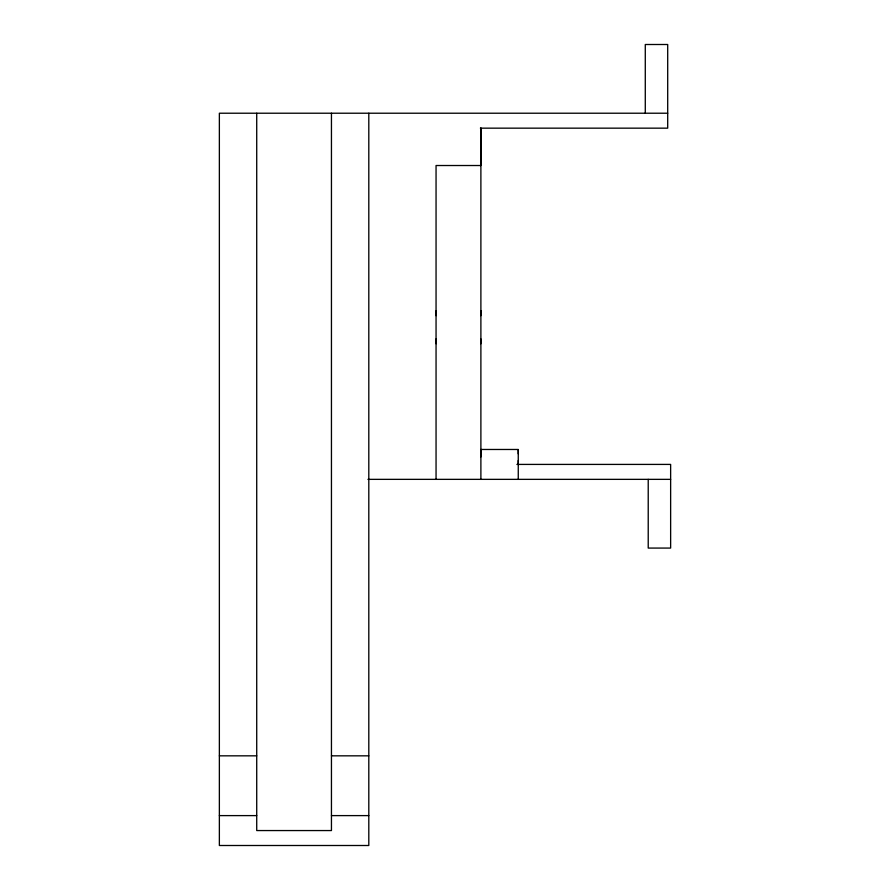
<?xml version="1.0" encoding="UTF-8"?>
<svg xmlns="http://www.w3.org/2000/svg" width="890" height="890" viewBox="0 0 890 890"><rect width="100%" height="100%" fill="white"/><g stroke="black" fill="none" stroke-linecap="round" stroke-linejoin="round"><path stroke-width="1.33" d="M436.055 343.74L436.055 338.923M436.055 315.672L436.055 310.855M480.889 456.926L480.889 449.472L518.258 449.472L518.258 479.321M480.889 338.923L480.889 343.74M480.889 315.672L480.889 310.855L480.889 311.422M518.258 464.391L518.258 460.531M480.889 479.354L480.889 128.16L480.889 165.518L436.055 165.518L436.055 479.31M667.7 113.219L219.363 113.219L219.363 845.5L368.805 845.5L368.805 113.219M480.4 128.16L667.7 128.16L667.7 44.5L645.283 44.5L645.283 113.219M516.901 464.413L670.637 464.413L670.637 548.073L648.22 548.073L648.22 479.354M367.937 479.354L670.637 479.354M219.363 755.832L256.721 755.832M331.447 755.832L368.805 755.832M219.363 815.607L256.721 815.607M331.447 815.607L368.805 815.607M518.258 449.962L518.258 453.822M331.447 113.219L331.447 830.559L256.721 830.559L256.721 113.219"/></g></svg>
